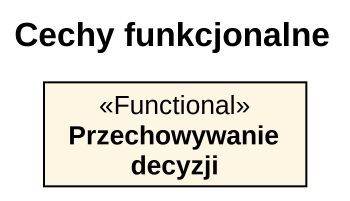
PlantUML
@startuml
title Cechy funkcjonalne
hide circle
hide empty members
class "Przechowywanie decyzji" as Przechowywanie_decyzji <<Functional>>
@enduml
